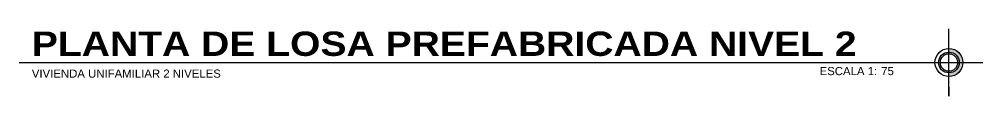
# Model space of a CAD drawing. Header units: inches. Extents: x -370 to 18, y -197 to 199.
# Drawn here: x -285.83 to -264.36, y -32.19 to -30.68 of the extents above; entities that cross this region are included whole.
import ezdxf

# ---------------------------------------------------------------- set-up
doc = ezdxf.new("R2010")
doc.units = ezdxf.units.IN
doc.header["$MEASUREMENT"] = 0
doc.styles.add('1', font='arial.ttf')
doc.styles.add('2', font='')
doc.styles.get('2').set_extended_font_data('Arial Black')

# ---------------------------------------------------------------- blocks, each defined once
blk = doc.blocks.new('*U688')
h = blk.add_hatch(color=1)
h.paths.add_polyline_path([(22.575, 0), (22.615, 0, 0.414214), (22.829, -0.214), (22.829, -0.255, -0.414214)])
h.paths.add_polyline_path([(22.829, 0.255), (22.829, 0.214, 0.414214), (22.615, 0), (22.575, 0, -0.414214)])
h = blk.add_hatch(color=1)
h.paths.add_polyline_path([(22.829, 0.255), (22.829, 0.343, -0.414214), (23.172, 0), (23.084, 0, 0.414214)])
h.paths.add_polyline_path([(23.084, 0), (23.172, 0, -0.414214), (22.829, -0.343), (22.829, -0.255, 0.414214)])
at = {"color": 13}
for p, q in [((22.829, -0.83), (22.829, 0.83)), ((0, 0), (23.659, 0))]:
    blk.add_line(p, q, dxfattribs=at)
at = {"color": 5}
for p, q in [((22.829, 0.611), (22.829, 0.83)), ((0, 0), (0.218, 0)), ((23.441, 0), (23.659, 0)), ((22.829, -0.611), (22.829, -0.83))]:
    blk.add_line(p, q, dxfattribs=at)
at = {"color": 13}
for radius in [0.343, 0.255, 0.214]:
    blk.add_circle((22.829, 0), radius, dxfattribs=at)
at = {"color": 2, "linetype": 'Continuous', "style": '1'}
blk.add_text('ESCALA 1:', height=0.2, dxfattribs=at).set_placement((19.653, -0.311))
at = {"color": 1, "linetype": 'Continuous', "style": '2'}
blk.add_attdef('TITULO', (0.308, 0.162), '', height=0.6, dxfattribs=at)
at = {"color": 2, "linetype": 'Continuous', "style": '1'}
blk.add_attdef('DESCRIPCION', (0.308, -0.373), '', height=0.2, dxfattribs=at)
at = {"color": 2, "style": '1'}
blk.add_attdef('ESCALA', (21.166, -0.311), '', height=0.2, dxfattribs=at)

msp = doc.modelspace()

# ---------------------------------------------------------------- block references
at = {"xscale": 0.9073029058261515, "yscale": 0.9073029058261515, "zscale": 0.9073029058261515}
msp.add_blockref('*U688', (-285.82879, -31.43621), dxfattribs=at).add_auto_attribs({'TITULO': 'PLANTA DE LOSA PREFABRICADA NIVEL 2', 'DESCRIPCION': 'VIVIENDA UNIFAMILIAR 2 NIVELES', 'ESCALA': '75'})

doc.saveas('drawing.dxf')
